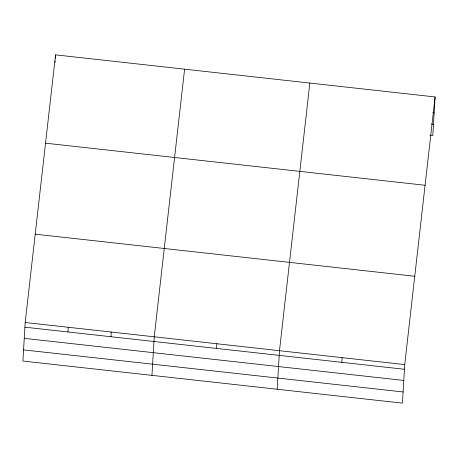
<?xml version="1.0" encoding="UTF-8"?>
<svg xmlns="http://www.w3.org/2000/svg" width="458" height="458" viewBox="0 0 458 458"><rect width="100%" height="100%" fill="white"/><g stroke="black" fill="none" stroke-linecap="round" stroke-linejoin="round"><path stroke-width="0.69" d="M25.19 322.495L22.9 361.053L402.439 403.137L404.729 364.585L435.1 96.947L55.561 54.863L25.19 322.495L404.729 364.585M55.115 62.345L55.2 60.948M55.361 58.212L55.561 54.863M67.927 331.953L68.208 327.264M110.939 336.727L111.22 332.033M151.941 375.36L154.231 336.807L184.603 69.169M216.577 348.441L216.857 343.752M277.193 389.248L279.483 350.696L309.854 83.058M341.828 362.33L342.109 357.641M435.1 96.947L432.81 135.505L429.993 135.19M432.753 112.657L434.155 112.817M431.362 124.095L433.474 124.33M45.537 143.182L425.076 185.267M35.214 234.175L414.753 276.266M24.909 327.184L404.454 369.274M24.245 338.359L403.79 380.449M23.564 349.878L403.103 391.962"/></g></svg>
